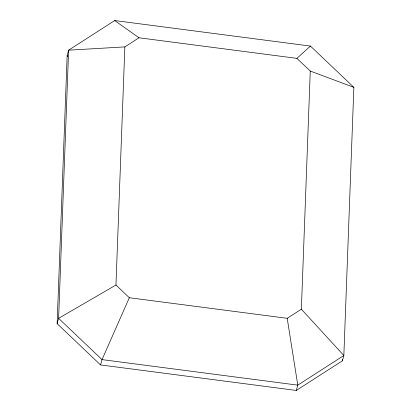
<?xml version="1.0" encoding="UTF-8"?>
<svg xmlns="http://www.w3.org/2000/svg" width="411" height="411" viewBox="0 0 411 411"><rect width="100%" height="100%" fill="white"/><g stroke="black" fill="none" stroke-linecap="round" stroke-linejoin="round"><path stroke-width="0.62" d="M57.134 323.642L67.152 55.485L68.622 50.173L114.69 20.55L310.449 46.073L353.866 87.358L343.848 355.515L342.378 360.827L296.31 390.45L100.551 364.927L57.134 323.642L58.609 318.325L68.622 50.173L124.857 46.89L139.021 37.781L296.912 58.367L310.264 71.062L353.866 87.358M310.264 71.062L301.371 309.206L287.202 318.314L129.316 297.728L115.964 285.034L124.857 46.89M342.378 360.827L342.425 359.543M100.551 364.927L102.026 359.615L129.316 297.728M296.31 390.45L297.785 385.138L287.202 318.314M296.912 58.367L310.449 46.073M115.964 285.034L58.609 318.325L102.026 359.615L297.785 385.138L343.848 355.515L301.371 309.206M114.69 20.55L139.021 37.781M67.152 55.485L67.666 56.661"/></g></svg>
